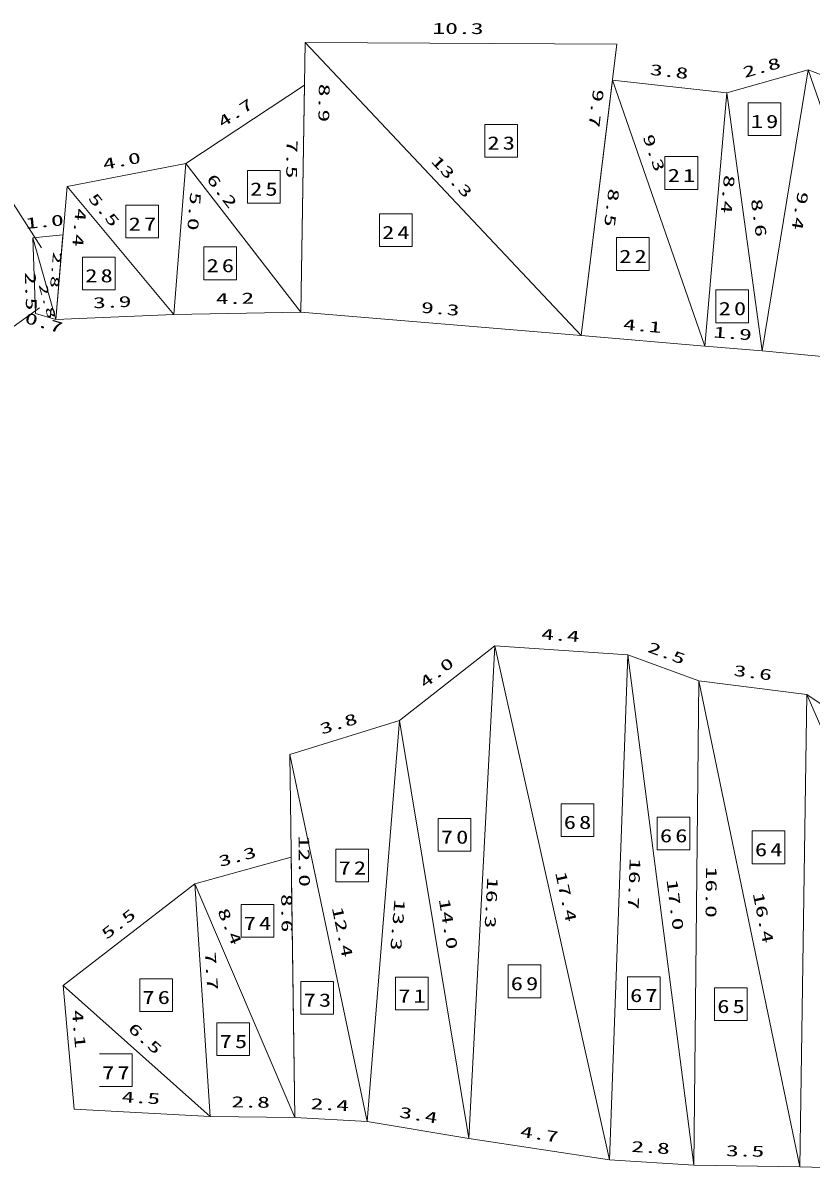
# Model space of a CAD drawing. Units: millimetres on the paper, with parts at other scales. Extents: x -364 to 372, y -252 to 274.
# Drawn here: x 22.8 to 153, y 15.2 to 205 of the extents above; entities that cross this region are included whole.
import ezdxf
from ezdxf.enums import TextEntityAlignment as Align

# ---------------------------------------------------------------- set-up
doc = ezdxf.new("R2010")
doc.units = ezdxf.units.MM
doc.layers.add('0-1_layer1_', color=7, linetype='Continuous', lineweight=18)
doc.styles.add('ＭＳ ゴシック', font='')
doc.styles.get('ＭＳ ゴシック').set_extended_font_data('MS Gothic')

msp = doc.modelspace()

# ---------------------------------------------------------------- linework, layer by layer
at = {"layer": '0-1_layer1_'}
for p, q in [((69.399, 201.732), (68.675, 157.238)), ((120.898, 201.482), (69.399, 201.732)), ((69.399, 201.732), (115.012, 153.341)), ((115.012, 153.341), (69.399, 201.732)), ((115.012, 153.341), (120.898, 201.482)), ((120.17, 195.527), (115.012, 153.341)), ((139.056, 193.449), (120.17, 195.527)), ((120.17, 195.527), (135.438, 151.605)), ((135.438, 151.605), (120.17, 195.527)), ((152.537, 197.225), (139.056, 193.449)), ((152.537, 197.225), (144.908, 150.849)), ((144.908, 150.849), (152.537, 197.225)), ((160.474, 194.184), (152.537, 197.225)), ((152.537, 197.225), (169.298, 148.529)), ((169.298, 148.529), (152.537, 197.225)), ((69.285, 194.733), (49.697, 181.75)), ((68.675, 157.238), (69.285, 194.733)), ((139.056, 193.449), (135.438, 151.605)), ((135.438, 151.605), (139.056, 193.449)), ((139.056, 193.449), (144.908, 150.849)), ((144.908, 150.849), (139.056, 193.449)), ((49.697, 181.75), (30.062, 177.947)), ((49.697, 181.75), (47.679, 156.831)), ((47.679, 156.831), (49.697, 181.75)), ((49.697, 181.75), (68.675, 157.238)), ((68.675, 157.238), (49.697, 181.75)), ((19.876, 177.132), (25.85, 167.827)), ((30.062, 177.947), (28.196, 156.026)), ((30.062, 177.947), (47.679, 156.831)), ((47.679, 156.831), (30.062, 177.947)), ((29.383, 169.976), (24.406, 169.504)), ((24.406, 169.504), (28.196, 156.026)), ((28.196, 156.026), (24.406, 169.504)), ((24.406, 169.504), (24.837, 157.011)), ((28.196, 156.026), (29.383, 169.976)), ((25.506, 157.948), (19.187, 153.353)), ((24.837, 157.011), (28.196, 156.026)), ((28.196, 156.026), (47.679, 156.831)), ((47.679, 156.831), (68.675, 157.238)), ((68.675, 157.238), (115.012, 153.341)), ((115.012, 153.341), (135.438, 151.605)), ((135.438, 151.605), (144.908, 150.849)), ((144.908, 150.849), (169.298, 148.529)), ((100.766, 102.115), (85.013, 89.793)), ((100.766, 102.115), (96.432, 20.731)), ((96.432, 20.731), (100.766, 102.115)), ((122.716, 100.637), (100.766, 102.115)), ((100.766, 102.115), (119.664, 17.193)), ((119.664, 17.193), (100.766, 102.115)), ((122.716, 100.637), (119.664, 17.193)), ((119.664, 17.193), (122.716, 100.637)), ((134.454, 96.337), (122.716, 100.637)), ((122.716, 100.637), (133.639, 16.342)), ((133.639, 16.342), (122.716, 100.637)), ((134.454, 96.337), (133.639, 16.342)), ((133.639, 16.342), (134.454, 96.337)), ((152.307, 94.043), (134.454, 96.337)), ((134.454, 96.337), (151.136, 16.052)), ((151.136, 16.052), (134.454, 96.337)), ((152.307, 94.043), (151.136, 16.052)), ((151.136, 16.052), (152.307, 94.043)), ((182.227, 74.024), (152.307, 94.043)), ((152.307, 94.043), (186.626, 15.188)), ((186.626, 15.188), (152.307, 94.043)), ((85.013, 89.793), (66.863, 84.173)), ((79.661, 23.509), (85.013, 89.793)), ((85.013, 89.793), (79.661, 23.509)), ((85.013, 89.793), (96.432, 20.731)), ((96.432, 20.731), (85.013, 89.793)), ((66.863, 84.173), (79.661, 23.509)), ((79.661, 23.509), (66.863, 84.173)), ((66.863, 84.173), (67.68, 24.179)), ((67.094, 67.175), (51.184, 62.804)), ((67.68, 24.179), (67.094, 67.175)), ((51.184, 62.804), (29.413, 46.003)), ((51.184, 62.804), (67.68, 24.179)), ((67.68, 24.179), (51.184, 62.804)), ((51.184, 62.804), (53.681, 24.385)), ((53.681, 24.385), (51.184, 62.804)), ((29.413, 46.003), (53.681, 24.385)), ((53.681, 24.385), (29.413, 46.003)), ((53.681, 24.385), (67.68, 24.179)), ((67.68, 24.179), (79.661, 23.509)), ((79.661, 23.509), (96.432, 20.731)), ((96.432, 20.731), (119.664, 17.193)), ((119.664, 17.193), (133.639, 16.342)), ((133.639, 16.342), (151.136, 16.052)), ((151.136, 16.052), (186.626, 15.188))]:
    msp.add_line(p, q, dxfattribs=at)
for points in [[(142.584, 191.79), (142.584, 186.382), (147.992, 186.382), (147.992, 191.79)], [(99.065, 188.223), (99.065, 182.814), (104.474, 182.814), (104.474, 188.223)], [(128.851, 182.898), (128.851, 177.489), (134.259, 177.489), (134.259, 182.898)], [(59.848, 180.611), (59.848, 175.203), (65.257, 175.203), (65.257, 180.611)], [(39.775, 174.88), (39.775, 169.472), (45.184, 169.472), (45.184, 174.88)], [(81.658, 173.474), (81.658, 168.066), (87.066, 168.066), (87.066, 173.474)], [(120.836, 169.528), (120.836, 164.12), (126.244, 164.12), (126.244, 169.528)], [(52.646, 167.977), (52.646, 162.569), (58.055, 162.569), (58.055, 167.977)], [(32.608, 166.306), (32.608, 160.897), (38.017, 160.897), (38.017, 166.306)], [(137.273, 160.877), (137.273, 155.468), (142.681, 155.468), (142.681, 160.877)], [(111.678, 76.019), (111.678, 70.611), (117.086, 70.611), (117.086, 76.019)], [(91.366, 73.584), (91.366, 68.175), (96.775, 68.175), (96.775, 73.584)], [(127.565, 73.809), (127.565, 68.401), (132.974, 68.401), (132.974, 73.809)], [(143.261, 71.515), (143.261, 66.107), (148.67, 66.107), (148.67, 71.515)], [(74.475, 68.529), (74.475, 63.121), (79.883, 63.121), (79.883, 68.529)], [(58.798, 59.387), (58.798, 53.979), (64.206, 53.979), (64.206, 59.387)], [(102.917, 49.384), (102.917, 43.975), (108.325, 43.975), (108.325, 49.384)], [(42.055, 47.101), (42.055, 41.693), (47.464, 41.693), (47.464, 47.101)], [(68.697, 46.658), (68.697, 41.249), (74.105, 41.249), (74.105, 46.658)], [(84.331, 47.382), (84.331, 41.973), (89.74, 41.973), (89.74, 47.382)], [(122.636, 47.428), (122.636, 42.02), (128.044, 42.02), (128.044, 47.428)], [(137.039, 45.615), (137.039, 40.206), (142.447, 40.206), (142.447, 45.615)], [(54.811, 39.827), (54.811, 34.418), (60.219, 34.418), (60.219, 39.827)]]:
    msp.add_lwpolyline(points, close=True, dxfattribs=at)
for points in [[(29.413, 46.003), (31.213, 25.582), (53.681, 24.385)], [(35.398, 29.286), (40.807, 29.286), (40.807, 34.694), (35.398, 34.694)]]:
    msp.add_lwpolyline(points, dxfattribs=at)

# ---------------------------------------------------------------- texts
at = {"layer": '0-1_layer1_', "style": 'ＭＳ ゴシック'}
for s, height, rotation, width, p in [('10.3', 1.833, 359.722, 1.7, (90.403, 202.63)), ('3.8', 1.833, 353.721, 1.7, (126.243, 195.865)), ('2.8', 1.833, 15.651, 1.7, (142.157, 195.356)), ('8.9', 1.833, 269.068, 1.7, (71.127, 194.966)), ('9.7', 1.833, 263.029, 1.7, (116.458, 194.207)), ('4.7', 1.833, 33.537, 1.7, (56.021, 187.141)), ('9.3', 1.833, 289.168, 1.7, (124.614, 186.052)), ('9.3', 1.833, 289.168, 1.7, (124.614, 186.052)), ('7.5', 1.833, 269.068, 1.7, (65.816, 185.672)), ('4.0', 1.833, 10.96, 1.7, (36.253, 180.165)), ('13.3', 1.833, 313.307, 1.7, (89.675, 181.679)), ('13.3', 1.833, 313.307, 1.7, (89.675, 181.679)), ('6.2', 1.833, 307.749, 1.7, (52.539, 178.845)), ('6.2', 1.833, 307.749, 1.7, (52.539, 178.845)), ('8.4', 1.833, 265.058, 1.7, (138.08, 179.983)), ('8.4', 1.833, 265.058, 1.7, (138.08, 179.983)), ('5.5', 1.833, 309.839, 1.7, (33.003, 175.621)), ('5.5', 1.833, 309.839, 1.7, (33.003, 175.621)), ('5.0', 1.833, 265.37, 1.7, (49.883, 177.138)), ('5.0', 1.833, 265.37, 1.7, (49.883, 177.138)), ('8.5', 1.833, 263.029, 1.7, (119.008, 177.787)), ('9.4', 1.833, 260.659, 1.7, (150.277, 177.328)), ('9.4', 1.833, 260.659, 1.7, (150.277, 177.328)), ('8.6', 1.833, 277.822, 1.7, (142.496, 175.752)), ('8.6', 1.833, 277.822, 1.7, (142.496, 175.752)), ('1.0', 1.833, 5.421, 1.7, (23.316, 170.405)), ('4.4', 1.833, 265.134, 1.7, (30.916, 174.483)), ('2.8', 1.393, 265.134, 2.1, (27.344, 167.253)), ('2.5', 1.833, 271.978, 1.7, (22.519, 163.807)), ('2.8', 1.393, 285.707, 2.1, (24.931, 161.624)), ('2.8', 1.393, 285.707, 2.1, (24.931, 161.624)), ('3.9', 1.833, 2.366, 1.7, (34.399, 157.284)), ('4.2', 1.833, 1.11, 1.7, (54.659, 157.967)), ('9.3', 1.833, 355.193, 1.7, (88.44, 156.579)), ('0.7', 1.833, 343.661, 1.7, (22.748, 154.962)), ('4.1', 1.833, 355.142, 1.7, (121.822, 153.766)), ('1.9', 1.833, 355.435, 1.7, (136.764, 152.502)), ('4.4', 1.833, 356.147, 1.7, (108.316, 102.609)), ('2.5', 1.833, 339.882, 1.7, (125.643, 100.63)), ('4.0', 1.833, 38.033, 1.7, (89.517, 94.585)), ('3.6', 1.833, 352.678, 1.7, (140.036, 96.628)), ('3.8', 1.833, 17.203, 1.7, (72.299, 86.903)), ('12.0', 1.833, 270.78, 1.7, (67.743, 70.724)), ('3.3', 1.833, 15.362, 1.7, (55.499, 65.027)), ('16.7', 1.833, 267.905, 1.7, (122.483, 67.083)), ('16.7', 1.833, 267.905, 1.7, (122.483, 67.083)), ('17.4', 1.833, 282.546, 1.7, (110.16, 64.508)), ('17.4', 1.833, 282.546, 1.7, (110.16, 64.508)), ('16.0', 1.833, 269.416, 1.7, (135.096, 65.653)), ('16.0', 1.833, 269.416, 1.7, (135.096, 65.653)), ('16.3', 1.833, 266.952, 1.7, (98.949, 63.963)), ('16.3', 1.833, 266.952, 1.7, (98.949, 63.963)), ('17.0', 1.833, 277.383, 1.7, (128.559, 63.328)), ('17.0', 1.833, 277.383, 1.7, (128.559, 63.328)), ('8.6', 1.833, 270.78, 1.7, (64.882, 61.103)), ('16.4', 1.833, 281.739, 1.7, (142.808, 61.049)), ('16.4', 1.833, 281.739, 1.7, (142.808, 61.049)), ('13.3', 1.833, 265.384, 1.7, (83.606, 60.323)), ('13.3', 1.833, 265.384, 1.7, (83.606, 60.323)), ('14.0', 1.833, 279.389, 1.7, (90.934, 60.111)), ('14.0', 1.833, 279.389, 1.7, (90.934, 60.111)), ('5.5', 1.833, 37.659, 1.7, (36.917, 53.057)), ('8.4', 1.833, 293.126, 1.7, (54.35, 58.113)), ('8.4', 1.833, 293.126, 1.7, (54.35, 58.113)), ('12.4', 1.833, 281.912, 1.7, (73.26, 58.695)), ('12.4', 1.833, 281.912, 1.7, (73.26, 58.695)), ('7.7', 1.833, 273.719, 1.7, (52.27, 51.483)), ('7.7', 1.833, 273.719, 1.7, (52.27, 51.483)), ('4.1', 1.833, 275.037, 1.7, (30.296, 41.862)), ('6.5', 1.833, 318.306, 1.7, (39.599, 38.269)), ('6.5', 1.833, 318.306, 1.7, (39.599, 38.269)), ('4.5', 1.833, 356.951, 1.7, (39.005, 26.168)), ('2.8', 1.833, 359.156, 1.7, (57.195, 25.333)), ('2.4', 1.833, 356.798, 1.7, (70.232, 25.038)), ('3.4', 1.833, 350.595, 1.7, (84.757, 23.678)), ('4.7', 1.833, 351.341, 1.7, (104.739, 20.477)), ('2.8', 1.833, 356.515, 1.7, (123.219, 17.978)), ('3.5', 1.833, 359.053, 1.7, (138.904, 17.255))]:
    msp.add_text(s, height=height, rotation=rotation, dxfattribs=dict(at, width=width)).set_placement(p, align=Align.BOTTOM_LEFT)
at = {"layer": '0-1_layer1_', "char_height": 2.199, "attachment_point": 7, "style": 'ＭＳ ゴシック'}
for s, insert in [('\\T1.25;\\W1.35;19', (143.038, 187.586)), ('\\T1.25;\\W1.35;23', (99.52, 184.018)), ('\\T1.25;\\W1.35;21', (129.305, 178.693)), ('\\T1.25;\\W1.35;25', (60.303, 176.407)), ('\\T1.25;\\W1.35;27', (40.229, 170.676)), ('\\T1.25;\\W1.35;24', (82.112, 169.27)), ('\\T1.25;\\W1.35;22', (121.29, 165.324)), ('\\T1.25;\\W1.35;26', (53.101, 163.773)), ('\\T1.25;\\W1.35;28', (33.062, 162.102)), ('\\T1.25;\\W1.35;20', (137.727, 156.672)), ('\\T1.25;\\W1.35;68', (112.132, 71.815)), ('\\T1.25;\\W1.35;70', (91.82, 69.38)), ('\\T1.25;\\W1.35;66', (128.02, 69.605)), ('\\T1.25;\\W1.35;64', (143.716, 67.311)), ('\\T1.25;\\W1.35;72', (74.929, 64.325)), ('\\T1.25;\\W1.35;74', (59.252, 55.183)), ('\\T1.25;\\W1.35;69', (103.371, 45.179)), ('\\T1.25;\\W1.35;76', (42.509, 42.897)), ('\\T1.25;\\W1.35;73', (69.151, 42.454)), ('\\T1.25;\\W1.35;71', (84.785, 43.177)), ('\\T1.25;\\W1.35;67', (123.09, 43.224)), ('\\T1.25;\\W1.35;65', (137.493, 41.41)), ('\\T1.25;\\W1.35;75', (55.265, 35.623)), ('\\T1.25;\\W1.35;77', (35.852, 30.49))]:
    msp.add_mtext(s, dxfattribs=dict(at, insert=insert))

doc.saveas('drawing.dxf')
